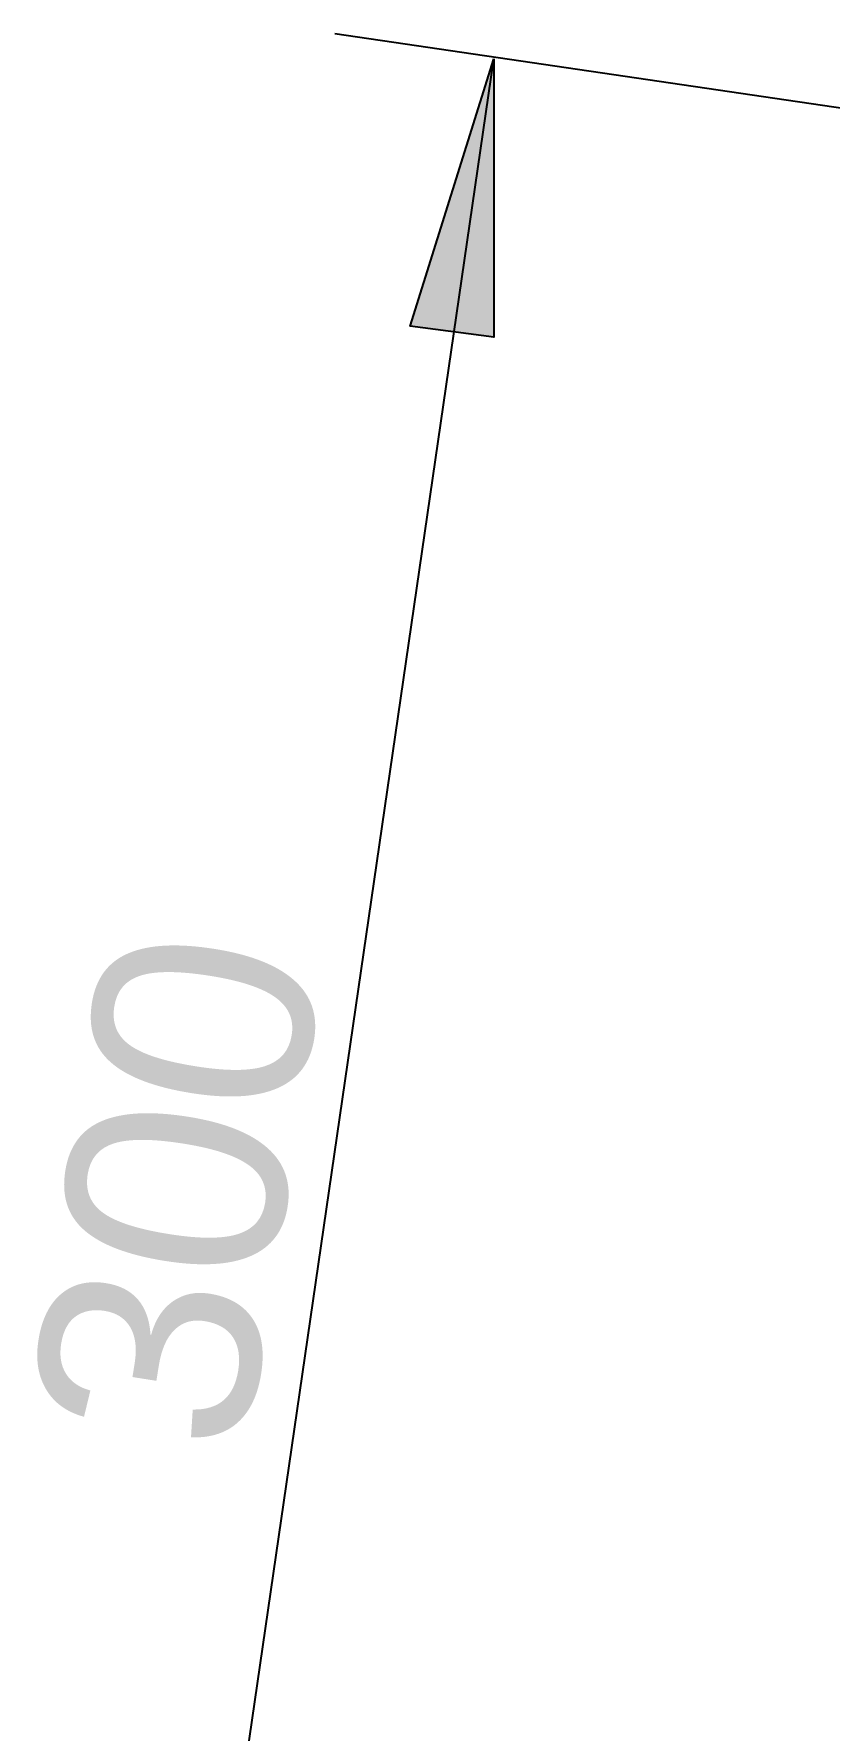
# Model space of a CAD drawing. Extents: x 3 to 294, y 5 to 205.
# Drawn here: x 169.44 to 179.51, y 157.56 to 179.07 of the extents above; entities that cross this region are included whole.
import ezdxf

# ---------------------------------------------------------------- set-up
doc = ezdxf.new("R2010")
doc.units = 0
doc.layers.get('0').update_dxf_attribs({"linetype": 'CONTINUOUS'})

msp = doc.modelspace()

# ---------------------------------------------------------------- hatches: boundary and pattern name
h = msp.add_hatch(color=7)
h.paths.add_polyline_path([(170.956111, 149.119167), (170.920833, 152.646944), (171.979167, 152.505833)])
h.paths.add_polyline_path([(175.26, 178.7525), (175.26, 175.224722), (174.201667, 175.365833)])

# ---------------------------------------------------------------- linework, layer by layer
at = {"color": 7}
for points in [[(187.6425, 176.953333), (173.249167, 179.07)], [(170.956111, 149.119167), (175.26, 178.7525)]]:
    msp.add_lwpolyline(points, dxfattribs=at)
msp.add_lwpolyline([(175.26, 178.7525), (175.26, 175.224722), (174.201667, 175.365833)], close=True, dxfattribs=at)

# ---------------------------------------------------------------- texts
at = {"color": 7, "insert": (169.366896, 161.452709), "char_height": 2.77274, "attachment_point": 1, "rotation": 81}
msp.add_mtext('{\\fArialUnicodeMS|b0|i0|c0;300}', dxfattribs=at)

doc.saveas('drawing.dxf')
